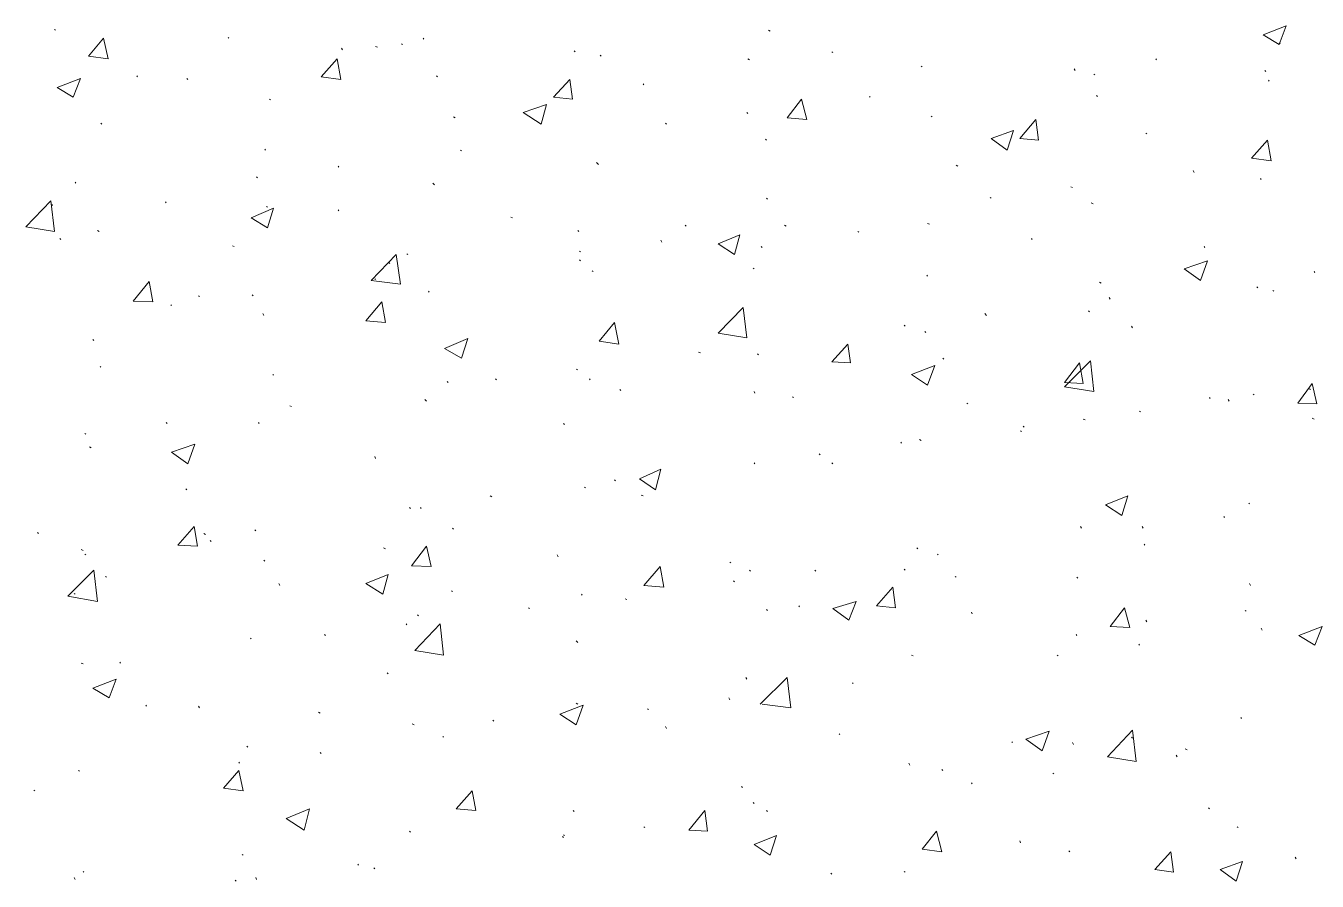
# Model space of a CAD drawing. Header units: millimetres. Extents: x 2928 to 3112, y 1220 to 1280.
# Drawn here: x 2962.092 to 2964.497, y 1249.405 to 1251 of the extents above; entities that cross this region are included whole.
import ezdxf

# ---------------------------------------------------------------- set-up
doc = ezdxf.new("R2010")
doc.units = ezdxf.units.MM

msp = doc.modelspace()

# ---------------------------------------------------------------- linework, layer by layer
at = {"color": 92, "linetype": 'Continuous', "lineweight": 13, "true_color": 0x00b800}
for points in [[(2962.14661, 1250.99209), (2962.14495, 1250.99376), (2962.14495, 1250.99376)], [(2963.4783, 1250.99043), (2963.47497, 1250.99209), (2963.47497, 1250.99209)], [(2964.39665, 1250.98376), (2964.43998, 1251.00043), (2964.43998, 1251.00043)], [(2964.39665, 1250.98376), (2964.42665, 1250.96543), (2964.42665, 1250.96543)], [(2964.42665, 1250.96543), (2964.43998, 1251.00043), (2964.43998, 1251.00043)], [(2962.20828, 1250.94376), (2962.23662, 1250.97709), (2962.23662, 1250.97709)], [(2962.24495, 1250.93876), (2962.23662, 1250.97709), (2962.23662, 1250.97709)], [(2962.46995, 1250.97709), (2962.46829, 1250.97876), (2962.46829, 1250.97876)], [(2962.68162, 1250.95543), (2962.67996, 1250.95876), (2962.67996, 1250.95876)], [(2962.74662, 1250.96043), (2962.74329, 1250.96209), (2962.74329, 1250.96209)], [(2962.79329, 1250.96543), (2962.79162, 1250.96709), (2962.79162, 1250.96709)], [(2962.83329, 1250.97543), (2962.83162, 1250.97709), (2962.83162, 1250.97709)], [(2964.42831, 1250.96709), (2964.42665, 1250.96876), (2964.42665, 1250.96876)], [(2962.20828, 1250.94376), (2962.24495, 1250.93876), (2962.24495, 1250.93876)], [(2962.64162, 1250.90543), (2962.67162, 1250.93876), (2962.67162, 1250.93876)], [(2962.67829, 1250.90043), (2962.67162, 1250.93876), (2962.67162, 1250.93876)], [(2963.11496, 1250.95209), (2963.1133, 1250.95376), (2963.1133, 1250.95376)], [(2963.1633, 1250.94376), (2963.16163, 1250.94543), (2963.16163, 1250.94543)], [(2963.43997, 1250.93709), (2963.43663, 1250.93876), (2963.43663, 1250.93876)], [(2963.59497, 1250.95043), (2963.5933, 1250.95209), (2963.5933, 1250.95209)], [(2964.19831, 1250.93709), (2964.19664, 1250.93876), (2964.19664, 1250.93876)], [(2962.29995, 1250.90543), (2962.29828, 1250.90709), (2962.29828, 1250.90709)], [(2962.85829, 1250.90543), (2962.85662, 1250.90709), (2962.85662, 1250.90709)], [(2963.76164, 1250.92376), (2963.75997, 1250.92543), (2963.75997, 1250.92543)], [(2964.04664, 1250.91709), (2964.04498, 1250.92043), (2964.04498, 1250.92043)], [(2964.08331, 1250.90876), (2964.08164, 1250.91043), (2964.08164, 1250.91043)], [(2964.40165, 1250.91543), (2964.39998, 1250.91709), (2964.39998, 1250.91709)], [(2962.14995, 1250.88543), (2962.19328, 1250.90209), (2962.19328, 1250.90209)], [(2962.14995, 1250.88543), (2962.17995, 1250.86709), (2962.17995, 1250.86709)], [(2962.17995, 1250.86709), (2962.19328, 1250.90209), (2962.19328, 1250.90209)], [(2962.39328, 1250.90043), (2962.39162, 1250.90209), (2962.39162, 1250.90209)], [(2962.64162, 1250.90543), (2962.67829, 1250.90043), (2962.67829, 1250.90043)], [(2963.07496, 1250.86709), (2963.10496, 1250.90043), (2963.10496, 1250.90043)], [(2963.10996, 1250.86376), (2963.10496, 1250.90043), (2963.10496, 1250.90043)], [(2963.2433, 1250.89043), (2963.24163, 1250.89209), (2963.24163, 1250.89209)], [(2964.40831, 1250.89709), (2964.40665, 1250.89876), (2964.40665, 1250.89876)], [(2962.54829, 1250.86209), (2962.54495, 1250.86376), (2962.54495, 1250.86376)], [(2963.07496, 1250.86709), (2963.10996, 1250.86376), (2963.10996, 1250.86376)], [(2963.50997, 1250.82876), (2963.53663, 1250.86376), (2963.53663, 1250.86376)], [(2963.54663, 1250.82542), (2963.53663, 1250.86376), (2963.53663, 1250.86376)], [(2963.66497, 1250.86709), (2963.6633, 1250.86876), (2963.6633, 1250.86876)], [(2964.08831, 1250.86876), (2964.08664, 1250.87043), (2964.08664, 1250.87043)], [(2963.01829, 1250.83876), (2963.06163, 1250.85376), (2963.06163, 1250.85376)], [(2963.01829, 1250.83876), (2963.05163, 1250.81709), (2963.05163, 1250.81709)], [(2963.05163, 1250.81709), (2963.06163, 1250.85376), (2963.06163, 1250.85376)], [(2963.43663, 1250.83709), (2963.43497, 1250.83876), (2963.43497, 1250.83876)], [(2962.23328, 1250.81709), (2962.23162, 1250.81876), (2962.23162, 1250.81876)], [(2962.89163, 1250.82876), (2962.88829, 1250.83042), (2962.88829, 1250.83042)], [(2963.28496, 1250.81709), (2963.2833, 1250.81876), (2963.2833, 1250.81876)], [(2963.50997, 1250.82876), (2963.54663, 1250.82542), (2963.54663, 1250.82542)], [(2963.77997, 1250.83042), (2963.7783, 1250.83209), (2963.7783, 1250.83209)], [(2963.94331, 1250.79042), (2963.97331, 1250.82542), (2963.97331, 1250.82542)], [(2963.97831, 1250.78709), (2963.97331, 1250.82542), (2963.97331, 1250.82542)], [(2963.47163, 1250.78709), (2963.46997, 1250.78876), (2963.46997, 1250.78876)], [(2963.88997, 1250.79042), (2963.93164, 1250.80542), (2963.93164, 1250.80542)], [(2963.88997, 1250.79042), (2963.91997, 1250.76876), (2963.91997, 1250.76876)], [(2963.91997, 1250.76876), (2963.93164, 1250.80542), (2963.93164, 1250.80542)], [(2963.94331, 1250.79042), (2963.97831, 1250.78709), (2963.97831, 1250.78709)], [(2964.17998, 1250.79876), (2964.17831, 1250.80042), (2964.17831, 1250.80042)], [(2964.37498, 1250.75376), (2964.40498, 1250.78709), (2964.40498, 1250.78709)], [(2964.41165, 1250.74876), (2964.40498, 1250.78709), (2964.40498, 1250.78709)], [(2962.53829, 1250.76876), (2962.53662, 1250.77042), (2962.53662, 1250.77042)], [(2962.90329, 1250.76709), (2962.90163, 1250.76876), (2962.90163, 1250.76876)], [(2962.67496, 1250.73709), (2962.67329, 1250.73876), (2962.67329, 1250.73876)], [(2963.1583, 1250.74209), (2963.15496, 1250.74542), (2963.15496, 1250.74542)], [(2963.82831, 1250.73876), (2963.82497, 1250.74042), (2963.82497, 1250.74042)], [(2964.37498, 1250.75376), (2964.41165, 1250.74876), (2964.41165, 1250.74876)], [(2962.52329, 1250.71709), (2962.52162, 1250.71876), (2962.52162, 1250.71876)], [(2964.26831, 1250.72709), (2964.26665, 1250.73042), (2964.26665, 1250.73042)], [(2964.39331, 1250.71376), (2964.39165, 1250.71542), (2964.39165, 1250.71542)], [(2962.18495, 1250.70709), (2962.18328, 1250.70876), (2962.18328, 1250.70876)], [(2962.85329, 1250.70376), (2962.84996, 1250.70709), (2962.84996, 1250.70709)], [(2964.04164, 1250.69876), (2964.03831, 1250.70042), (2964.03831, 1250.70042)], [(2962.09161, 1250.62542), (2962.13828, 1250.67376), (2962.13828, 1250.67376)], [(2962.14495, 1250.61709), (2962.13828, 1250.67376), (2962.13828, 1250.67376)], [(2962.14161, 1250.66542), (2962.13995, 1250.66709), (2962.13995, 1250.66709)], [(2962.35328, 1250.67042), (2962.35162, 1250.67209), (2962.35162, 1250.67209)], [(2963.4733, 1250.67709), (2963.47163, 1250.67876), (2963.47163, 1250.67876)], [(2963.88997, 1250.67876), (2963.88831, 1250.68042), (2963.88831, 1250.68042)], [(2964.07998, 1250.66876), (2964.07664, 1250.67042), (2964.07664, 1250.67042)], [(2962.51162, 1250.64209), (2962.55329, 1250.66042), (2962.55329, 1250.66042)], [(2962.54162, 1250.66209), (2962.53995, 1250.66376), (2962.53995, 1250.66376)], [(2962.54162, 1250.62375), (2962.55329, 1250.66042), (2962.55329, 1250.66042)], [(2962.67496, 1250.65542), (2962.67329, 1250.65709), (2962.67329, 1250.65709)], [(2962.99829, 1250.64209), (2962.99496, 1250.64376), (2962.99496, 1250.64376)], [(2962.09161, 1250.62542), (2962.14495, 1250.61709), (2962.14495, 1250.61709)], [(2962.22828, 1250.61709), (2962.22495, 1250.61875), (2962.22495, 1250.61875)], [(2962.51162, 1250.64209), (2962.54162, 1250.62375), (2962.54162, 1250.62375)], [(2963.12163, 1250.61709), (2963.11996, 1250.61875), (2963.11996, 1250.61875)], [(2963.32163, 1250.62709), (2963.31996, 1250.62875), (2963.31996, 1250.62875)], [(2963.5083, 1250.62709), (2963.50497, 1250.62875), (2963.50497, 1250.62875)], [(2963.77497, 1250.63042), (2963.77164, 1250.63209), (2963.77164, 1250.63209)], [(2962.15661, 1250.60209), (2962.15495, 1250.60375), (2962.15495, 1250.60375)], [(2963.27663, 1250.59709), (2963.27496, 1250.60042), (2963.27496, 1250.60042)], [(2963.38163, 1250.59375), (2963.42163, 1250.61042), (2963.42163, 1250.61042)], [(2963.41163, 1250.57375), (2963.42163, 1250.61042), (2963.42163, 1250.61042)], [(2963.6433, 1250.61542), (2963.64164, 1250.61709), (2963.64164, 1250.61709)], [(2963.96664, 1250.60209), (2963.96497, 1250.60375), (2963.96497, 1250.60375)], [(2962.47995, 1250.58875), (2962.47662, 1250.59042), (2962.47662, 1250.59042)], [(2962.73496, 1250.52542), (2962.78162, 1250.57375), (2962.78162, 1250.57375)], [(2962.78996, 1250.51875), (2962.78162, 1250.57375), (2962.78162, 1250.57375)], [(2962.80329, 1250.57375), (2962.80162, 1250.57542), (2962.80162, 1250.57542)], [(2963.12496, 1250.57875), (2963.1233, 1250.58042), (2963.1233, 1250.58042)], [(2963.38163, 1250.59375), (2963.41163, 1250.57375), (2963.41163, 1250.57375)], [(2963.4633, 1250.58709), (2963.46163, 1250.58875), (2963.46163, 1250.58875)], [(2964.28831, 1250.58709), (2964.28665, 1250.58875), (2964.28665, 1250.58875)], [(2962.76996, 1250.55709), (2962.76829, 1250.55875), (2962.76829, 1250.55875)], [(2963.12496, 1250.56209), (2963.1233, 1250.56375), (2963.1233, 1250.56375)], [(2963.4483, 1250.54709), (2963.44663, 1250.54875), (2963.44663, 1250.54875)], [(2964.24998, 1250.54709), (2964.29331, 1250.56209), (2964.29331, 1250.56209)], [(2964.24998, 1250.54709), (2964.27998, 1250.52542), (2964.27998, 1250.52542)], [(2964.27998, 1250.52542), (2964.29331, 1250.56209), (2964.29331, 1250.56209)], [(2962.29162, 1250.48709), (2962.32162, 1250.52375), (2962.32162, 1250.52375)], [(2962.32828, 1250.48542), (2962.32162, 1250.52375), (2962.32162, 1250.52375)], [(2962.73496, 1250.52542), (2962.78996, 1250.51875), (2962.78996, 1250.51875)], [(2962.74329, 1250.52709), (2962.74162, 1250.52875), (2962.74162, 1250.52875)], [(2963.1483, 1250.54209), (2963.14663, 1250.54375), (2963.14663, 1250.54375)], [(2963.77164, 1250.53375), (2963.76997, 1250.53542), (2963.76997, 1250.53542)], [(2964.09498, 1250.52042), (2964.09164, 1250.52209), (2964.09164, 1250.52209)], [(2964.49331, 1250.54042), (2964.49165, 1250.54209), (2964.49165, 1250.54209)], [(2962.51495, 1250.49709), (2962.51329, 1250.49875), (2962.51329, 1250.49875)], [(2962.84329, 1250.50375), (2962.84162, 1250.50542), (2962.84162, 1250.50542)], [(2964.38665, 1250.51209), (2964.38498, 1250.51375), (2964.38498, 1250.51375)], [(2964.41665, 1250.50542), (2964.41498, 1250.50709), (2964.41498, 1250.50709)], [(2962.29162, 1250.48709), (2962.32828, 1250.48542), (2962.32828, 1250.48542)], [(2962.36328, 1250.47875), (2962.36162, 1250.48042), (2962.36162, 1250.48042)], [(2962.41495, 1250.49542), (2962.41329, 1250.49709), (2962.41329, 1250.49709)], [(2962.72496, 1250.45042), (2962.75496, 1250.48542), (2962.75496, 1250.48542)], [(2962.76162, 1250.44709), (2962.75496, 1250.48542), (2962.75496, 1250.48542)], [(2963.38163, 1250.42709), (2963.4283, 1250.47542), (2963.4283, 1250.47542)], [(2963.43497, 1250.41875), (2963.4283, 1250.47542), (2963.4283, 1250.47542)], [(2964.11164, 1250.49042), (2964.10998, 1250.49375), (2964.10998, 1250.49375)], [(2962.53495, 1250.46042), (2962.53329, 1250.46375), (2962.53329, 1250.46375)], [(2962.72496, 1250.45042), (2962.76162, 1250.44709), (2962.76162, 1250.44709)], [(2963.88164, 1250.46042), (2963.87831, 1250.46375), (2963.87831, 1250.46375)], [(2964.07331, 1250.46709), (2964.07164, 1250.46875), (2964.07164, 1250.46875)], [(2963.15996, 1250.41209), (2963.1883, 1250.44709), (2963.1883, 1250.44709)], [(2963.19663, 1250.40709), (2963.1883, 1250.44709), (2963.1883, 1250.44709)], [(2963.38163, 1250.42709), (2963.43497, 1250.41875), (2963.43497, 1250.41875)], [(2963.72997, 1250.44042), (2963.7283, 1250.44209), (2963.7283, 1250.44209)], [(2963.7683, 1250.42875), (2963.76664, 1250.43042), (2963.76664, 1250.43042)], [(2964.15331, 1250.43709), (2964.15164, 1250.44042), (2964.15164, 1250.44042)], [(2962.21828, 1250.41375), (2962.21662, 1250.41542), (2962.21662, 1250.41542)], [(2962.87163, 1250.39875), (2962.91496, 1250.41709), (2962.91496, 1250.41709)], [(2962.90329, 1250.38042), (2962.91496, 1250.41709), (2962.91496, 1250.41709)], [(2963.15996, 1250.41209), (2963.19663, 1250.40709), (2963.19663, 1250.40709)], [(2963.5933, 1250.37375), (2963.6233, 1250.40709), (2963.6233, 1250.40709)], [(2963.6283, 1250.37208), (2963.6233, 1250.40709), (2963.6233, 1250.40709)], [(2962.87163, 1250.39875), (2962.90329, 1250.38042), (2962.90329, 1250.38042)], [(2963.3483, 1250.39042), (2963.34497, 1250.39208), (2963.34497, 1250.39208)], [(2963.45663, 1250.38708), (2963.45497, 1250.38875), (2963.45497, 1250.38875)], [(2963.80164, 1250.37875), (2963.79997, 1250.38042), (2963.79997, 1250.38042)], [(2962.23162, 1250.36375), (2962.22995, 1250.36542), (2962.22995, 1250.36542)], [(2963.11996, 1250.35875), (2963.11663, 1250.36042), (2963.11663, 1250.36042)], [(2963.5933, 1250.37375), (2963.6283, 1250.37208), (2963.6283, 1250.37208)], [(2963.74164, 1250.35042), (2963.78497, 1250.36708), (2963.78497, 1250.36708)], [(2963.77164, 1250.33042), (2963.78497, 1250.36708), (2963.78497, 1250.36708)], [(2964.02664, 1250.32708), (2964.07498, 1250.37542), (2964.07498, 1250.37542)], [(2964.02664, 1250.33542), (2964.05498, 1250.37208), (2964.05498, 1250.37208)], [(2964.06164, 1250.33375), (2964.05498, 1250.37208), (2964.05498, 1250.37208)], [(2964.08164, 1250.31875), (2964.07498, 1250.37542), (2964.07498, 1250.37542)], [(2962.55329, 1250.34875), (2962.55162, 1250.35042), (2962.55162, 1250.35042)], [(2962.87829, 1250.33542), (2962.87663, 1250.33708), (2962.87663, 1250.33708)], [(2962.96829, 1250.34042), (2962.96663, 1250.34208), (2962.96663, 1250.34208)], [(2963.1433, 1250.34042), (2963.14163, 1250.34208), (2963.14163, 1250.34208)], [(2963.74164, 1250.35042), (2963.77164, 1250.33042), (2963.77164, 1250.33042)], [(2964.02664, 1250.33542), (2964.06164, 1250.33375), (2964.06164, 1250.33375)], [(2964.46165, 1250.29708), (2964.48831, 1250.33375), (2964.48831, 1250.33375)], [(2964.49665, 1250.29542), (2964.48831, 1250.33375), (2964.48831, 1250.33375)], [(2963.19996, 1250.32042), (2963.1983, 1250.32208), (2963.1983, 1250.32208)], [(2963.44997, 1250.31542), (2963.4483, 1250.31875), (2963.4483, 1250.31875)], [(2963.52163, 1250.30708), (2963.51997, 1250.30875), (2963.51997, 1250.30875)], [(2964.02664, 1250.32708), (2964.08164, 1250.31875), (2964.08164, 1250.31875)], [(2964.29831, 1250.30542), (2964.29665, 1250.30708), (2964.29665, 1250.30708)], [(2964.37998, 1250.31208), (2964.37831, 1250.31375), (2964.37831, 1250.31375)], [(2964.48498, 1250.32208), (2964.48331, 1250.32375), (2964.48331, 1250.32375)], [(2962.58662, 1250.29042), (2962.58329, 1250.29208), (2962.58329, 1250.29208)], [(2962.83829, 1250.30042), (2962.83496, 1250.30375), (2962.83496, 1250.30375)], [(2963.84664, 1250.29542), (2963.84497, 1250.29708), (2963.84497, 1250.29708)], [(2964.16831, 1250.28042), (2964.16664, 1250.28208), (2964.16664, 1250.28208)], [(2964.33331, 1250.30042), (2964.33165, 1250.30375), (2964.33165, 1250.30375)], [(2964.46165, 1250.29708), (2964.49665, 1250.29542), (2964.49665, 1250.29542)], [(2962.35495, 1250.25875), (2962.35328, 1250.26042), (2962.35328, 1250.26042)], [(2962.52662, 1250.25875), (2962.52495, 1250.26042), (2962.52495, 1250.26042)], [(2963.09496, 1250.25708), (2963.09329, 1250.25875), (2963.09329, 1250.25875)], [(2964.06498, 1250.26542), (2964.06164, 1250.26708), (2964.06164, 1250.26708)], [(2964.49165, 1250.26708), (2964.48831, 1250.26875), (2964.48831, 1250.26875)], [(2962.20328, 1250.23875), (2962.20162, 1250.24042), (2962.20162, 1250.24042)], [(2963.94664, 1250.24375), (2963.94497, 1250.24542), (2963.94497, 1250.24542)], [(2963.95164, 1250.25208), (2963.94997, 1250.25375), (2963.94997, 1250.25375)], [(2962.21328, 1250.21375), (2962.20995, 1250.21542), (2962.20995, 1250.21542)], [(2962.36328, 1250.20542), (2962.40662, 1250.22042), (2962.40662, 1250.22042)], [(2962.39328, 1250.18375), (2962.40662, 1250.22042), (2962.40662, 1250.22042)], [(2963.7233, 1250.22208), (2963.72164, 1250.22375), (2963.72164, 1250.22375)], [(2963.75997, 1250.22708), (2963.75664, 1250.22875), (2963.75664, 1250.22875)], [(2962.36328, 1250.20542), (2962.39328, 1250.18375), (2962.39328, 1250.18375)], [(2962.74329, 1250.19375), (2962.74162, 1250.19708), (2962.74162, 1250.19708)], [(2963.44997, 1250.18375), (2963.4483, 1250.18542), (2963.4483, 1250.18542)], [(2963.57164, 1250.20042), (2963.56997, 1250.20208), (2963.56997, 1250.20208)], [(2963.59497, 1250.18375), (2963.5933, 1250.18542), (2963.5933, 1250.18542)], [(2963.23496, 1250.15541), (2963.27496, 1250.17375), (2963.27496, 1250.17375)], [(2963.26496, 1250.13541), (2963.27496, 1250.17375), (2963.27496, 1250.17375)], [(2962.39162, 1250.13541), (2962.38995, 1250.13708), (2962.38995, 1250.13708)], [(2963.13496, 1250.13875), (2963.13163, 1250.14041), (2963.13163, 1250.14041)], [(2963.18996, 1250.15208), (2963.1883, 1250.15375), (2963.1883, 1250.15375)], [(2963.23496, 1250.15541), (2963.26496, 1250.13541), (2963.26496, 1250.13541)], [(2962.95996, 1250.12208), (2962.95663, 1250.12375), (2962.95663, 1250.12375)], [(2963.24163, 1250.12375), (2963.2383, 1250.12541), (2963.2383, 1250.12541)], [(2964.10331, 1250.10708), (2964.14498, 1250.12375), (2964.14498, 1250.12375)], [(2964.13331, 1250.08708), (2964.14498, 1250.12375), (2964.14498, 1250.12375)], [(2962.80829, 1250.10041), (2962.80662, 1250.10208), (2962.80662, 1250.10208)], [(2962.82829, 1250.10041), (2962.82662, 1250.10208), (2962.82662, 1250.10208)], [(2964.10331, 1250.10708), (2964.13331, 1250.08708), (2964.13331, 1250.08708)], [(2964.37165, 1250.10875), (2964.36998, 1250.11041), (2964.36998, 1250.11041)], [(2962.37495, 1250.03208), (2962.40495, 1250.06708), (2962.40495, 1250.06708)], [(2962.41162, 1250.03041), (2962.40495, 1250.06708), (2962.40495, 1250.06708)], [(2964.05831, 1250.06375), (2964.05664, 1250.06708), (2964.05664, 1250.06708)], [(2964.17331, 1250.06375), (2964.17164, 1250.06708), (2964.17164, 1250.06708)], [(2964.32498, 1250.08375), (2964.32331, 1250.08541), (2964.32331, 1250.08541)], [(2962.11495, 1250.05375), (2962.11328, 1250.05541), (2962.11328, 1250.05541)], [(2962.42662, 1250.05208), (2962.42329, 1250.05375), (2962.42329, 1250.05375)], [(2962.51995, 1250.05875), (2962.51829, 1250.06041), (2962.51829, 1250.06041)], [(2962.88829, 1250.06208), (2962.88663, 1250.06375), (2962.88663, 1250.06375)], [(2962.19828, 1250.02208), (2962.19495, 1250.02375), (2962.19495, 1250.02375)], [(2962.37495, 1250.03208), (2962.41162, 1250.03041), (2962.41162, 1250.03041)], [(2962.43662, 1250.03875), (2962.43495, 1250.04041), (2962.43495, 1250.04041)], [(2962.76162, 1250.02541), (2962.75829, 1250.02708), (2962.75829, 1250.02708)], [(2962.80996, 1249.99375), (2962.83829, 1250.03041), (2962.83829, 1250.03041)], [(2962.84662, 1249.99208), (2962.83829, 1250.03041), (2962.83829, 1250.03041)], [(2963.7533, 1250.02541), (2963.75164, 1250.02708), (2963.75164, 1250.02708)], [(2964.17664, 1250.03208), (2964.17498, 1250.03375), (2964.17498, 1250.03375)], [(2962.20328, 1250.01375), (2962.20162, 1250.01541), (2962.20162, 1250.01541)], [(2962.53662, 1250.00208), (2962.53495, 1250.00375), (2962.53495, 1250.00375)], [(2962.80996, 1249.99375), (2962.84662, 1249.99208), (2962.84662, 1249.99208)], [(2963.08329, 1250.01041), (2963.08163, 1250.01375), (2963.08163, 1250.01375)], [(2963.40497, 1249.99875), (2963.4033, 1250.00041), (2963.4033, 1250.00041)], [(2963.79164, 1250.01375), (2963.78997, 1250.01541), (2963.78997, 1250.01541)], [(2962.16995, 1249.93708), (2962.21828, 1249.98541), (2962.21828, 1249.98541)], [(2962.22495, 1249.92708), (2962.21828, 1249.98541), (2962.21828, 1249.98541)], [(2962.24162, 1249.97208), (2962.23995, 1249.97375), (2962.23995, 1249.97375)], [(2962.72496, 1249.96041), (2962.76662, 1249.97708), (2962.76662, 1249.97708)], [(2962.75662, 1249.94041), (2962.76662, 1249.97708), (2962.76662, 1249.97708)], [(2963.2433, 1249.95708), (2963.2733, 1249.99208), (2963.2733, 1249.99208)], [(2963.27996, 1249.95375), (2963.2733, 1249.99208), (2963.2733, 1249.99208)], [(2963.44163, 1249.98375), (2963.43997, 1249.98541), (2963.43997, 1249.98541)], [(2963.5633, 1249.98375), (2963.56164, 1249.98541), (2963.56164, 1249.98541)], [(2963.72997, 1249.98541), (2963.7283, 1249.98708), (2963.7283, 1249.98708)], [(2963.82497, 1249.97208), (2963.82331, 1249.97375), (2963.82331, 1249.97375)], [(2964.05164, 1249.97041), (2964.04998, 1249.97208), (2964.04998, 1249.97208)], [(2962.56495, 1249.95708), (2962.56329, 1249.96041), (2962.56329, 1249.96041)], [(2962.72496, 1249.96041), (2962.75662, 1249.94041), (2962.75662, 1249.94041)], [(2962.88663, 1249.94541), (2962.88496, 1249.94708), (2962.88496, 1249.94708)], [(2963.2433, 1249.95708), (2963.27996, 1249.95375), (2963.27996, 1249.95375)], [(2963.41163, 1249.96375), (2963.40997, 1249.96541), (2963.40997, 1249.96541)], [(2963.67664, 1249.91874), (2963.70664, 1249.95375), (2963.70664, 1249.95375)], [(2963.71164, 1249.91541), (2963.70664, 1249.95375), (2963.70664, 1249.95375)], [(2964.37331, 1249.95708), (2964.37165, 1249.96041), (2964.37165, 1249.96041)], [(2962.16995, 1249.93708), (2962.22495, 1249.92708), (2962.22495, 1249.92708)], [(2962.18328, 1249.94041), (2962.18162, 1249.94208), (2962.18162, 1249.94208)], [(2963.1283, 1249.93875), (2963.12663, 1249.94041), (2963.12663, 1249.94041)], [(2963.21163, 1249.93041), (2963.2083, 1249.93208), (2963.2083, 1249.93208)], [(2963.59497, 1249.91374), (2963.6383, 1249.92708), (2963.6383, 1249.92708)], [(2963.62497, 1249.89208), (2963.6383, 1249.92708), (2963.6383, 1249.92708)], [(2962.82329, 1249.90041), (2962.82162, 1249.90208), (2962.82162, 1249.90208)], [(2963.02996, 1249.91374), (2963.02829, 1249.91541), (2963.02829, 1249.91541)], [(2963.4733, 1249.91041), (2963.47163, 1249.91208), (2963.47163, 1249.91208)], [(2963.5333, 1249.91708), (2963.53163, 1249.91874), (2963.53163, 1249.91874)], [(2963.59497, 1249.91374), (2963.62497, 1249.89208), (2963.62497, 1249.89208)], [(2963.67664, 1249.91874), (2963.71164, 1249.91541), (2963.71164, 1249.91541)], [(2963.85497, 1249.90374), (2963.85331, 1249.90708), (2963.85331, 1249.90708)], [(2964.11164, 1249.88041), (2964.13831, 1249.91541), (2964.13831, 1249.91541)], [(2964.14831, 1249.87874), (2964.13831, 1249.91541), (2964.13831, 1249.91541)], [(2964.36498, 1249.90874), (2964.36331, 1249.91041), (2964.36331, 1249.91041)], [(2962.80162, 1249.88374), (2962.79996, 1249.88541), (2962.79996, 1249.88541)], [(2962.81662, 1249.83541), (2962.86329, 1249.88541), (2962.86329, 1249.88541)], [(2962.86996, 1249.82708), (2962.86329, 1249.88541), (2962.86329, 1249.88541)], [(2964.11164, 1249.88041), (2964.14831, 1249.87874), (2964.14831, 1249.87874)], [(2964.17998, 1249.88874), (2964.17831, 1249.89208), (2964.17831, 1249.89208)], [(2964.39498, 1249.87374), (2964.39331, 1249.87708), (2964.39331, 1249.87708)], [(2964.46331, 1249.86374), (2964.50665, 1249.88041), (2964.50665, 1249.88041)], [(2964.49331, 1249.84541), (2964.50665, 1249.88041), (2964.50665, 1249.88041)], [(2962.51162, 1249.85708), (2962.50995, 1249.85874), (2962.50995, 1249.85874)], [(2962.64996, 1249.86374), (2962.64829, 1249.86541), (2962.64829, 1249.86541)], [(2963.11996, 1249.85041), (2963.11663, 1249.85374), (2963.11663, 1249.85374)], [(2964.04998, 1249.86374), (2964.04831, 1249.86541), (2964.04831, 1249.86541)], [(2964.46331, 1249.86374), (2964.49331, 1249.84541), (2964.49331, 1249.84541)], [(2962.81662, 1249.83541), (2962.86996, 1249.82708), (2962.86996, 1249.82708)], [(2963.74497, 1249.82541), (2963.74164, 1249.82708), (2963.74164, 1249.82708)], [(2964.01497, 1249.82541), (2964.01331, 1249.82708), (2964.01331, 1249.82708)], [(2964.16664, 1249.84541), (2964.16498, 1249.84708), (2964.16498, 1249.84708)], [(2962.19828, 1249.81041), (2962.19495, 1249.81208), (2962.19495, 1249.81208)], [(2962.26828, 1249.81208), (2962.26662, 1249.81374), (2962.26662, 1249.81374)], [(2962.21662, 1249.76541), (2962.25995, 1249.78208), (2962.25995, 1249.78208)], [(2962.24662, 1249.74708), (2962.25995, 1249.78208), (2962.25995, 1249.78208)], [(2962.76662, 1249.79208), (2962.76496, 1249.79374), (2962.76496, 1249.79374)], [(2963.43497, 1249.78208), (2963.4333, 1249.78541), (2963.4333, 1249.78541)], [(2963.45997, 1249.73541), (2963.50997, 1249.78541), (2963.50997, 1249.78541)], [(2963.51663, 1249.72874), (2963.50997, 1249.78541), (2963.50997, 1249.78541)], [(2962.21662, 1249.76541), (2962.24662, 1249.74708), (2962.24662, 1249.74708)], [(2963.6333, 1249.77374), (2963.63164, 1249.77541), (2963.63164, 1249.77541)], [(2962.31662, 1249.73208), (2962.31495, 1249.73374), (2962.31495, 1249.73374)], [(2962.41495, 1249.72874), (2962.41329, 1249.73208), (2962.41329, 1249.73208)], [(2963.08663, 1249.71708), (2963.12996, 1249.73374), (2963.12996, 1249.73374)], [(2963.11996, 1249.73541), (2963.11663, 1249.73708), (2963.11663, 1249.73708)], [(2963.11663, 1249.69708), (2963.12996, 1249.73374), (2963.12996, 1249.73374)], [(2963.4033, 1249.74374), (2963.40163, 1249.74708), (2963.40163, 1249.74708)], [(2963.4633, 1249.73541), (2963.51663, 1249.72874), (2963.51663, 1249.72874)], [(2962.63996, 1249.71874), (2962.63662, 1249.72041), (2962.63662, 1249.72041)], [(2962.96329, 1249.70374), (2962.96163, 1249.70541), (2962.96163, 1249.70541)], [(2963.08663, 1249.71708), (2963.11663, 1249.69708), (2963.11663, 1249.69708)], [(2963.25163, 1249.72541), (2963.24996, 1249.72708), (2963.24996, 1249.72708)], [(2964.35665, 1249.70874), (2964.35498, 1249.71041), (2964.35498, 1249.71041)], [(2962.81496, 1249.69708), (2962.81162, 1249.69874), (2962.81162, 1249.69874)], [(2963.28496, 1249.69041), (2963.2833, 1249.69374), (2963.2833, 1249.69374)], [(2963.6083, 1249.67874), (2963.60664, 1249.68041), (2963.60664, 1249.68041)], [(2963.95497, 1249.67041), (2963.99831, 1249.68541), (2963.99831, 1249.68541)], [(2963.98497, 1249.64874), (2963.99831, 1249.68541), (2963.99831, 1249.68541)], [(2964.10664, 1249.63707), (2964.15331, 1249.68707), (2964.15331, 1249.68707)], [(2964.15998, 1249.62874), (2964.15331, 1249.68707), (2964.15331, 1249.68707)], [(2962.50495, 1249.65541), (2962.50329, 1249.65707), (2962.50329, 1249.65707)], [(2962.86996, 1249.67374), (2962.86829, 1249.67541), (2962.86829, 1249.67541)], [(2963.92997, 1249.66374), (2963.92831, 1249.66541), (2963.92831, 1249.66541)], [(2963.95497, 1249.67041), (2963.98497, 1249.64874), (2963.98497, 1249.64874)], [(2964.04331, 1249.66041), (2964.04164, 1249.66374), (2964.04164, 1249.66374)], [(2964.15331, 1249.67207), (2964.15164, 1249.67374), (2964.15164, 1249.67374)], [(2962.64162, 1249.64374), (2962.63996, 1249.64541), (2962.63996, 1249.64541)], [(2964.10664, 1249.63707), (2964.15998, 1249.62874), (2964.15998, 1249.62874)], [(2964.23664, 1249.63707), (2964.23498, 1249.64041), (2964.23498, 1249.64041)], [(2964.25498, 1249.65041), (2964.25164, 1249.65207), (2964.25164, 1249.65207)], [(2962.19162, 1249.61041), (2962.18995, 1249.61207), (2962.18995, 1249.61207)], [(2962.45995, 1249.57874), (2962.48829, 1249.61207), (2962.48829, 1249.61207)], [(2962.48995, 1249.62541), (2962.48829, 1249.62707), (2962.48829, 1249.62707)], [(2962.49662, 1249.57374), (2962.48829, 1249.61207), (2962.48829, 1249.61207)], [(2963.7383, 1249.62207), (2963.73664, 1249.62541), (2963.73664, 1249.62541)], [(2963.79997, 1249.61207), (2963.79831, 1249.61374), (2963.79831, 1249.61374)], [(2963.85497, 1249.58707), (2963.85331, 1249.58874), (2963.85331, 1249.58874)], [(2964.00664, 1249.60541), (2964.00497, 1249.60707), (2964.00497, 1249.60707)], [(2962.10828, 1249.57374), (2962.10661, 1249.57541), (2962.10661, 1249.57541)], [(2962.45995, 1249.57874), (2962.49662, 1249.57374), (2962.49662, 1249.57374)], [(2962.89329, 1249.54041), (2962.92329, 1249.57374), (2962.92329, 1249.57374)], [(2962.92996, 1249.53707), (2962.92329, 1249.57374), (2962.92329, 1249.57374)], [(2963.42663, 1249.58041), (2963.42497, 1249.58207), (2963.42497, 1249.58207)], [(2962.57662, 1249.52207), (2962.61995, 1249.54041), (2962.61995, 1249.54041)], [(2962.60995, 1249.50041), (2962.61995, 1249.54041), (2962.61995, 1249.54041)], [(2962.89329, 1249.54041), (2962.92996, 1249.53707), (2962.92996, 1249.53707)], [(2963.1133, 1249.53541), (2963.11163, 1249.53707), (2963.11163, 1249.53707)], [(2963.32663, 1249.50041), (2963.35663, 1249.53707), (2963.35663, 1249.53707)], [(2963.36163, 1249.49874), (2963.35663, 1249.53707), (2963.35663, 1249.53707)], [(2963.4483, 1249.55041), (2963.44663, 1249.55207), (2963.44663, 1249.55207)], [(2963.4733, 1249.53541), (2963.47163, 1249.53707), (2963.47163, 1249.53707)], [(2964.29665, 1249.54041), (2964.29498, 1249.54207), (2964.29498, 1249.54207)], [(2962.57662, 1249.52207), (2962.60995, 1249.50041), (2962.60995, 1249.50041)], [(2962.80829, 1249.49707), (2962.80662, 1249.49874), (2962.80662, 1249.49874)], [(2963.09329, 1249.48707), (2963.09163, 1249.48874), (2963.09163, 1249.48874)], [(2963.09496, 1249.49041), (2963.09329, 1249.49207), (2963.09329, 1249.49207)], [(2963.24496, 1249.50541), (2963.2433, 1249.50707), (2963.2433, 1249.50707)], [(2963.32663, 1249.50041), (2963.36163, 1249.49874), (2963.36163, 1249.49874)], [(2963.4483, 1249.47374), (2963.48997, 1249.49041), (2963.48997, 1249.49041)], [(2963.4783, 1249.45374), (2963.48997, 1249.49041), (2963.48997, 1249.49041)], [(2963.76164, 1249.46541), (2963.7883, 1249.49874), (2963.7883, 1249.49874)], [(2963.79831, 1249.4604), (2963.7883, 1249.49874), (2963.7883, 1249.49874)], [(2964.34998, 1249.50541), (2964.34831, 1249.50707), (2964.34831, 1249.50707)], [(2963.4483, 1249.47374), (2963.4783, 1249.45374), (2963.4783, 1249.45374)], [(2963.76164, 1249.46541), (2963.79831, 1249.4604), (2963.79831, 1249.4604)], [(2963.94497, 1249.47707), (2963.94331, 1249.48041), (2963.94331, 1249.48041)], [(2962.49662, 1249.45374), (2962.49495, 1249.4554), (2962.49495, 1249.4554)], [(2964.03664, 1249.4604), (2964.03498, 1249.46207), (2964.03498, 1249.46207)], [(2964.19498, 1249.42707), (2964.22498, 1249.4604), (2964.22498, 1249.4604)], [(2964.22998, 1249.42207), (2964.22498, 1249.4604), (2964.22498, 1249.4604)], [(2964.31665, 1249.42707), (2964.35831, 1249.44207), (2964.35831, 1249.44207)], [(2964.34665, 1249.4054), (2964.35831, 1249.44207), (2964.35831, 1249.44207)], [(2964.45831, 1249.44707), (2964.45665, 1249.4504), (2964.45665, 1249.4504)], [(2962.19995, 1249.42207), (2962.19828, 1249.42374), (2962.19828, 1249.42374)], [(2962.71162, 1249.4354), (2962.70996, 1249.43707), (2962.70996, 1249.43707)], [(2962.74162, 1249.42874), (2962.73996, 1249.4304), (2962.73996, 1249.4304)], [(2963.5933, 1249.41874), (2963.59164, 1249.4204), (2963.59164, 1249.4204)], [(2963.72997, 1249.42207), (2963.7283, 1249.42374), (2963.7283, 1249.42374)], [(2964.19498, 1249.42707), (2964.22998, 1249.42207), (2964.22998, 1249.42207)], [(2964.31665, 1249.42707), (2964.34665, 1249.4054), (2964.34665, 1249.4054)], [(2962.18328, 1249.40874), (2962.18162, 1249.41207), (2962.18162, 1249.41207)], [(2962.48329, 1249.4054), (2962.48162, 1249.40707), (2962.48162, 1249.40707)], [(2962.52162, 1249.40874), (2962.51995, 1249.41207), (2962.51995, 1249.41207)]]:
    msp.add_lwpolyline(points, dxfattribs=at)

doc.saveas('drawing.dxf')
